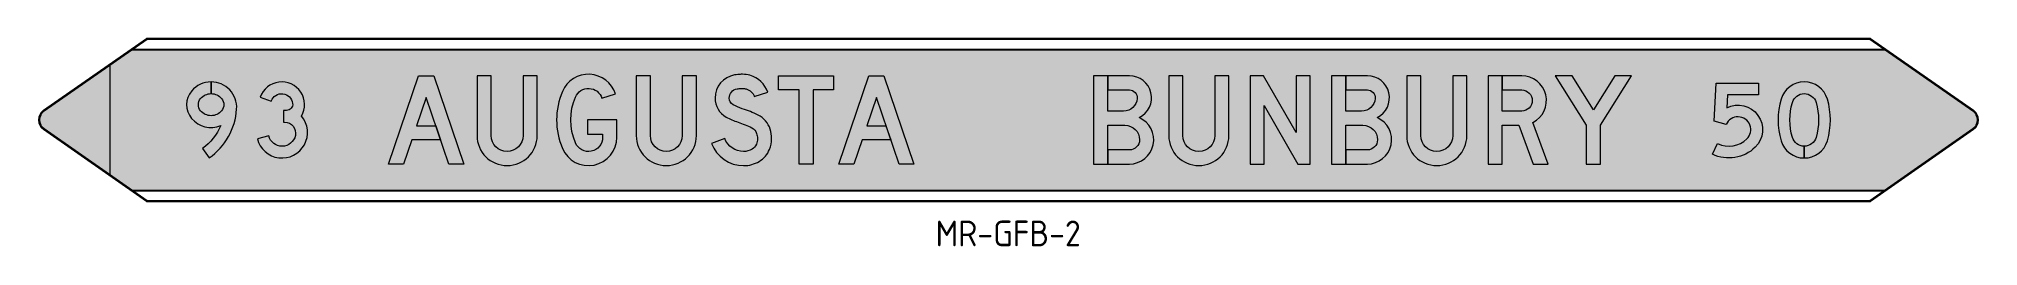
# Model space of a CAD drawing. Header units: millimetres. Extents: x 1175 to 1438, y 1344 to 1372.
import ezdxf

# ---------------------------------------------------------------- set-up
doc = ezdxf.new("R2010")
doc.units = ezdxf.units.MM
for name, color, linetype in [('DIM', 1, 'Continuous'), ('L18', 4, 'Continuous'), ('L25', 1, 'Continuous'), ('L35', 3, 'Continuous'), ('WHITE LAYER', 255, 'Continuous')]:
    doc.layers.add(name, color=color, linetype=linetype)
doc.layers.add('GREEN[MUTCD] LAYER', color=7, linetype='Continuous', lineweight=0, true_color=0x006b54)
doc.layers.add('GSCOLORFILL', color=7, linetype='Continuous', lineweight=0)
doc.styles.add('T35', font='isocp2.shx', dxfattribs={"height": 3.5})

# ---------------------------------------------------------------- blocks, each defined once
blk = doc.blocks.new('*U4')
at = {"layer": 'GSCOLORFILL', "linetype": 'Continuous'}
blk.add_hatch(color=0, dxfattribs=at).paths.add_polyline_path([(38.07640532974528, 124.7951990309553, -0.363752033981449), (38.07640532974549, 158.204800969045, -0.221725213679019), (66.56371406632786, 171.4999986555009), (66.56371406632786, 203.4999474226088, 0.2197187949092502), (13.80536455966111, 179.0610729119329, 0.3656470912870519), (13.55505804327733, 104.2354439921319, 0.3259971386561288), (92.71732052125736, 84.62945607617317, -0.1388664005209614), (42.93095106156903, 22.56741573033706), (61.49138847941499, -3.500000000000071, 0.2247594748439348), (135.8410914335009, 129.4570269996273, 0.4345100538642296), (66.57371406632785, 203.499959015341), (66.57371406632785, 171.4999999999999, -0.2217957446027475), (95.07102280291065, 158.2048009690444, -0.3637520339814445), (95.07102280291046, 124.7951990309552, -0.4665422673365631)])
at = {"layer": 'GSCOLORFILL', "color": 0}
blk.add_lwpolyline([(66.56371406632786, 171.4999986555009), (66.56371406632786, 203.4999474226088, 0.2197187949092514), (13.80536455966092, 179.0610729119327, 0.3656470912870562), (13.55505804327811, 104.235443992131, 0.3259971386561243), (92.71732052125742, 84.62945607617317, -0.1388664005209614), (42.93095106156903, 22.56741573033705), (61.49138847941498, -3.500000000000057, 0.2247594748439347), (135.8410914335009, 129.4570269996273, 0.4345100538642298), (66.57371406632785, 203.499959015341), (66.57371406632785, 171.4999999999999, -0.2217957446027463), (95.07102280291053, 158.2048009690445, -0.3637520339814451), (95.07102280291053, 124.7951990309552, -0.4665422673365624), (38.0764053297454, 124.7951990309551, -0.3637520339814494), (38.0764053297454, 158.2048009690449, -0.22172521367902)], format="xyb", close=True, dxfattribs=at)
blk = doc.blocks.new('*U5')
at = {"layer": 'GSCOLORFILL', "linetype": 'Continuous'}
blk.add_hatch(color=0, dxfattribs=at).paths.add_polyline_path([(95.79962670033456, 144.9615384615385, -0.4485045702622515), (78.91317157014498, 126), (71, 126), (71, 93.99999999999999), (73.83739716558867, 93.99999999999999, -0.4789782292996527), (103.1405278752544, 57.57142857142847, -0.7939952381590571), (31.07246376811594, 56.65623720882009), (-1.4210854715202e-14, 49.0075774975294, 1.26375407277008), (119.5372224483554, 110.230752926952, 1.10071909918533), (7.487180891705464, 162), (37.68734559276072, 151.4193548387097, -0.7959080068499678)])
at = {"layer": 'GSCOLORFILL', "color": 0}
blk.add_lwpolyline([(103.1405278752544, 57.57142857142849, -0.7939952381590584), (31.07246376811594, 56.65623720882009), (0, 49.0075774975294, 1.26375407277008), (119.5372224483554, 110.230752926952, 1.100719099185328), (7.487180891705464, 162), (37.68734559276072, 151.4193548387097, -0.7959080068499682), (95.79962670033456, 144.9615384615385, -0.4485045702622509), (78.91317157014498, 126), (71, 126), (71, 93.99999999999999), (73.83739716558864, 93.99999999999999, -0.4789782292996527)], format="xyb", close=True, dxfattribs=at)
blk = doc.blocks.new('*U3')
at = {"layer": 'GSCOLORFILL', "color": 7}
for name, p, xscale, yscale, zscale in [('*U4', (0, 0), 0.4999999999999992, 0.4999999999999992, 0.4999999999999992), ('*U5', (96, 0), 0.5, 0.5, 0.5)]:
    blk.add_blockref(name, p, dxfattribs=dict(at, xscale=xscale, yscale=yscale, zscale=zscale))
blk = doc.blocks.new('*U2')
at = {"layer": 'GSCOLORFILL'}
blk.add_blockref('*U3', (0, 0), dxfattribs=at)
blk = doc.blocks.new('*U8')
at = {"layer": 'GSCOLORFILL', "linetype": 'Continuous'}
blk.add_hatch(color=0, dxfattribs=at).paths.add_polyline_path([(0, 0), (68, 200), (102, 200), (170, 0), (136.2009704281322, 0), (85, 150.5910894945062), (63.37275643622598, 86.9815496010532), (106.6166813670329, 86.9815496010532), (117.4966813670329, 54.9815496010532), (52.49275643622593, 54.9815496010532), (33.79902957186789, 0)])
at = {"layer": 'GSCOLORFILL', "color": 0}
blk.add_lwpolyline([(0, 0), (68, 200), (102, 200), (170, 0), (136.2009704281322, 0), (85, 150.5910894945062), (63.37275643622598, 86.9815496010532), (106.6166813670329, 86.9815496010532), (117.4966813670329, 54.9815496010532), (52.49275643622593, 54.9815496010532), (33.79902957186789, 0)], close=True, dxfattribs=at)
blk = doc.blocks.new('*U9')
at = {"layer": 'GSCOLORFILL', "linetype": 'Continuous'}
blk.add_hatch(color=0, dxfattribs=at).paths.add_polyline_path([(32, 200), (0, 200), (0, 64.50000000000003, 1), (136, 64.50000000000001), (136, 200), (104, 200), (104, 64.5, -1), (32, 64.5)])
at = {"layer": 'GSCOLORFILL', "color": 0}
blk.add_lwpolyline([(0, 200), (0, 64.50000000000001, 0.9999999999999999), (136, 64.5), (136, 200), (104, 200), (104, 64.5, -0.9999999999999999), (32, 64.5), (32, 200)], format="xyb", close=True, dxfattribs=at)
blk = doc.blocks.new('*U10')
at = {"layer": 'GSCOLORFILL', "linetype": 'Continuous'}
blk.add_hatch(color=0, dxfattribs=at).paths.add_polyline_path([(102.4784760117693, 149.25), (132.9569520235387, 159, 0.6960666674231567), (13.04355856549179, 164.4025704171156, 0.2025316455696203), (13.04355856549184, 35.59742958288439, 0.8177717737410956), (136, 60.49999999999997), (136, 100), (70, 100), (70, 68.00000000000001), (104, 68.00000000000001), (104, 60.5, -0.8177717737410963), (42.52177928274591, 48.04871479144218, -0.2025316455696203), (42.52177928274591, 151.9512852085578, -0.6960666674231564)])
at = {"layer": 'GSCOLORFILL', "color": 0}
blk.add_lwpolyline([(70, 100), (70, 68.00000000000001), (104, 68.00000000000001), (104, 60.5, -0.8177717737410954), (42.52177928274591, 48.04871479144221, -0.2025316455696203), (42.52177928274591, 151.9512852085578, -0.6960666674231561), (102.4784760117693, 149.25), (132.9569520235387, 159, 0.6960666674231561), (13.04355856549182, 164.4025704171156, 0.2025316455696203), (13.04355856549182, 35.59742958288442, 0.8177717737410954), (136, 60.5), (136, 100)], format="xyb", close=True, dxfattribs=at)
blk = doc.blocks.new('*U11')
at = {"layer": 'GSCOLORFILL', "linetype": 'Continuous'}
blk.add_hatch(color=0, dxfattribs=at).paths.add_polyline_path([(32, 200), (0, 200), (0, 64.50000000000003, 1), (136, 64.50000000000001), (136, 200), (104, 200), (104, 64.5, -1), (32, 64.5)])
at = {"layer": 'GSCOLORFILL', "color": 0}
blk.add_lwpolyline([(0, 200), (0, 64.50000000000001, 0.9999999999999999), (136, 64.5), (136, 200), (104, 200), (104, 64.5, -0.9999999999999999), (32, 64.5), (32, 200)], format="xyb", close=True, dxfattribs=at)
blk = doc.blocks.new('*U12')
at = {"layer": 'GSCOLORFILL'}
h = blk.add_hatch(color=0, dxfattribs=at)
edge = h.paths.add_edge_path()
edge.add_arc((70.1138021978752, 139.8349602439573), 31.66503975604266, 74.46761882983748, 89.99999999999949, ccw=False)
edge.add_arc((71.3696192161812, 144.3533723390851), 26.97535701145702, 18.43416843661788, 74.46761882983628, ccw=False)
edge.add_line((96.96080605563554, 152.8833806652067), (127.3188094182871, 163.002255693254))
edge.add_arc((71.36961921618015, 144.353372339084), 58.97535701145839, 18.43416843661881, 74.46761882983712)
edge.add_arc((70.11380219787513, 139.8349602439579), 63.66503975604209, 74.46761882983806, 90.00000000000007)
edge.add_arc((70.11380219787479, 87.17811100693781), 116.3218889930622, 89.9999999999999, 95.2020845234282)
edge.add_arc((67.43430500120193, 116.6089654807096), 86.76931042057018, 95.20208452342847, 100.0660043927367)
edge.add_arc((61.58281260194143, 149.5723280011554), 53.29061223869736, 100.0660043927364, 179.9999999999999)
edge.add_arc((57.59622376642022, 149.5723280011556), 49.30402340317619, 180.0000000000001, 240.52539161732)
edge.add_arc((102.7723739602681, 229.5035335058325), 141.1184131237858, 240.5253916173195, 252.4229875600029)
edge.add_arc((-5.154268137836397, -111.1985611304835), 216.269439725392, 63.49479254048009, 72.42298756000332, ccw=False)
edge.add_arc((81.8551508929528, 63.27562188433956), 21.3030848362331, 17.092358613638112, 63.49479254048032, ccw=False)
edge.add_arc((63.63858117502647, 57.67413260573686), 40.36141882497336, -3.979039320256561e-13, 17.092358613637316, ccw=False)
edge.add_arc((69.9103151940142, 57.67413260573653), 34.08968480598563, -21.835978028378975, 1.1368683772161603e-13, ccw=False)
edge.add_arc((80.10296240503372, 53.58993848622082), 23.10921583721245, 300.42010376624256, 338.164021971621, ccw=False)
edge.add_arc((72.8177436446915, 65.9973167222282), 37.49731672222823, 270, 300.4201037662423, ccw=False)
edge.add_arc((72.8177436446915, 74.31938926379084), 45.81938926379087, 200.6540005308843, 270, ccw=False)
edge.add_line((29.94328044301864, 58.15780401743604), (-1.13686837721616e-13, 46.87064510517077))
edge.add_arc((72.8177436446915, 74.31938926379081), 77.81938926379084, 200.6540005308842, 269.9999999999999)
edge.add_arc((72.81774364469143, 65.99731672222829), 69.49731672222832, 270, 300.4201037662423)
edge.add_arc((80.10296240503381, 53.58993848622094), 55.10921583721249, 300.4201037662422, 338.1640219716207)
edge.add_arc((69.91031519401427, 57.67413260573646), 66.08968480598561, 338.1640219716209, 360.0000000000001)
edge.add_arc((63.63858117502664, 57.67413260573625), 72.36141882497324, 2.475474397389851e-13, 17.0923586136379)
edge.add_arc((81.85515089295299, 63.27562188433996), 53.30308483623269, 17.09235861363737, 63.49479254047974)
edge.add_arc((-5.154268137833228, -111.1985611304757), 248.2694397253836, 63.49479254047985, 72.42298756000305)
edge.add_arc((102.7723739602719, 229.5035335058409), 109.118413123795, 240.5253916173198, 252.4229875600031, ccw=False)
edge.add_arc((57.59622376642032, 149.5723280011554), 17.30402340317605, 179.9999999999995, 240.52539161731931, ccw=False)
edge.add_arc((61.5828126019415, 149.5723280011556), 21.29061223869724, 100.06600439273649, 180.0000000000001, ccw=False)
edge.add_arc((67.4343050012016, 116.6089654807094), 54.76931042057032, 95.2020845234282, 100.06600439273637, ccw=False)
edge.add_arc((70.11380219787529, 87.17811100693291), 84.32188899306706, 89.99999999999989, 95.2020845234282, ccw=False)
at = {"layer": 'GSCOLORFILL', "color": 0}
blk.add_lwpolyline([(70.11380219787549, 171.5, -0.06787675261042452), (78.59315953967007, 170.3435695505434, -0.2494830365654269), (96.96080605563554, 152.8833806652067), (127.3188094182871, 163.002255693254, 0.2494830365654264), (87.1622135193237, 201.1749061075884, 0.06787675261042452), (70.11380219787503, 203.5, 0.02270227471950201), (59.56703468978424, 203.0208818389779, 0.02122604096759155), (52.26854324855611, 202.0426409332105, 0.3636441175402912), (8.292200363244035, 149.5723280011555, 0.2704077510795036), (33.33678063119186, 106.6495351923277, 0.0519597405227712), (60.15638590907122, 94.97367033413467, -0.03897631886995447), (91.36227347427217, 82.33962051430993, -0.2052815878054308), (102.2173258005502, 69.53687228439209, -0.07471806484743376), (103.9999999999998, 57.67413260573662, -0.09556678149168694), (101.5541485995273, 44.99444737401317, -0.1661941654668835), (91.8039988447623, 33.66202833871628, -0.1335177693873042), (72.81774364469152, 28.49999999999997, -0.3121642975364797), (29.94328044301864, 58.15780401743604), (-1.13686837721616e-13, 46.87064510517077, 0.3121642975364798), (72.8177436446914, -3.500000000000028, 0.1335177693873042), (108.0067626559153, 6.067274401056522, 0.1661941654668837), (131.2582269663246, 33.09202205901265, 0.09556678149168694), (135.9999999999999, 57.67413260573656, 0.07471806484743371), (132.8039568942247, 78.94208351750389, 0.2052815878054319), (105.6432062565885, 110.9762222482267, 0.03897631886995447), (69.81998392899993, 125.4796512773732, -0.05195974052277098), (49.08199018496828, 134.5078979602233, -0.2704077510795024), (40.29220036324426, 149.5723280011556, -0.3636441175402912), (57.86158500182569, 170.5352150791966, -0.02122604096759155), (62.46843668024741, 171.1526866203946, -0.02270227471950201)], format="xyb", close=True, dxfattribs=at)
blk = doc.blocks.new('*U13')
at = {"layer": 'GSCOLORFILL', "linetype": 'Continuous'}
blk.add_hatch(color=0, dxfattribs=at).paths.add_polyline_path([(124, 200), (124, 168), (78, 168), (78, 0), (46, 0), (46, 168), (0, 168), (0, 200)])
at = {"layer": 'GSCOLORFILL', "color": 0}
blk.add_lwpolyline([(124, 200), (124, 168), (78, 168), (78, 0), (46, 0), (46, 168), (0, 168), (0, 200)], close=True, dxfattribs=at)
blk = doc.blocks.new('*U14')
at = {"layer": 'GSCOLORFILL', "linetype": 'Continuous'}
blk.add_hatch(color=0, dxfattribs=at).paths.add_polyline_path([(0, 0), (68, 200), (102, 200), (170, 0), (136.2009704281322, 0), (85, 150.5910894945062), (63.37275643622598, 86.9815496010532), (106.6166813670329, 86.9815496010532), (117.4966813670329, 54.9815496010532), (52.49275643622593, 54.9815496010532), (33.79902957186789, 0)])
at = {"layer": 'GSCOLORFILL', "color": 0}
blk.add_lwpolyline([(0, 0), (68, 200), (102, 200), (170, 0), (136.2009704281322, 0), (85, 150.5910894945062), (63.37275643622598, 86.9815496010532), (106.6166813670329, 86.9815496010532), (117.4966813670329, 54.9815496010532), (52.49275643622593, 54.9815496010532), (33.79902957186789, 0)], close=True, dxfattribs=at)
blk = doc.blocks.new('*U7')
at = {"layer": 'GSCOLORFILL', "color": 7}
for name, p, xscale, yscale, zscale in [('*U8', (0, 0), 0.5999999999999999, 0.5999999999999999, 0.5999999999999999), ('*U9', (120, 0), 0.6, 0.6, 0.6), ('*U10', (228, 0), 0.6, 0.6, 0.6), ('*U11', (336, 0), 0.6, 0.6, 0.6), ('*U12', (438, 0), 0.6, 0.6, 0.6), ('*U13', (529.2, 0), 0.6, 0.6, 0.6), ('*U14', (610.8000000000001, 0), 0.6, 0.6, 0.6)]:
    blk.add_blockref(name, p, dxfattribs=dict(at, xscale=xscale, yscale=yscale, zscale=zscale))
blk = doc.blocks.new('*U6')
at = {"layer": 'GSCOLORFILL'}
blk.add_blockref('*U7', (0, 0), dxfattribs=at)
blk = doc.blocks.new('*U17')
at = {"layer": 'GSCOLORFILL', "linetype": 'Continuous'}
blk.add_hatch(color=0, dxfattribs=at).paths.add_polyline_path([(125, 168), (125, 200), (9.999999999999993, 199.9999999999999), (4.999999999999993, 96.99999999999996), (37.14485912760703, 87.99999999999997, -1.203547563418727), (93.49489742783173, 48.49999999999993, -0.3166660884940702), (13.96238512068027, 35.51474449779084), (7.105427357601002e-15, 6.721484839638094, 0.3166660884940699), (115.8902322189921, 25.64285714285694, 0.8569226158588216), (38.80019576012944, 133.3077906620324), (40.48428359206963, 168)])
at = {"layer": 'GSCOLORFILL', "color": 0}
blk.add_lwpolyline([(13.96238512068027, 35.51474449779082, 0.3166660884940702), (93.49489742783175, 48.49999999999994, 1.203547563418726), (37.14485912760705, 87.99999999999997), (5, 96.99999999999997), (10, 199.9999999999999), (125, 200), (125, 168), (40.48428359206963, 168), (38.80019576012944, 133.3077906620324, -0.8569226158588199), (115.8902322189922, 25.64285714285705, -0.3166660884940702), (0, 6.721484839638066)], format="xyb", close=True, dxfattribs=at)
blk = doc.blocks.new('*U18')
at = {"layer": 'GSCOLORFILL', "linetype": 'Continuous'}
blk.add_hatch(color=0, dxfattribs=at).paths.add_polyline_path([(103.1627060194774, 147.4403013110111, -0.1441241685144124), (103.1627060194774, 52.55969868898882, -0.3325609583701591), (71.00999999999999, 28.50000149132637), (71.00999999999999, -3.499999236958075, 0.3326014003804789), (133.8603643089016, 43.52345082022484, 0.1441241685144123), (133.8603643089016, 156.4765491797751, 0.7480620155038771), (8.139635691098391, 156.4765491797751, 0.1441241685144123), (8.13963569109842, 43.52345082022481, 0.3326437735382905), (71, -3.5), (71, 28.49999999999997, -0.3326437735382907), (38.83729398052262, 52.55969868898882, -0.1441241685144125), (38.83729398052265, 147.4403013110112, -0.7480620155038773)])
at = {"layer": 'GSCOLORFILL', "color": 0}
blk.add_lwpolyline([(71, 28.49999999999998, -0.3326437735382907), (38.83729398052265, 52.55969868898885, -0.1441241685144124), (38.83729398052265, 147.4403013110111, -0.7480620155038762), (103.1627060194774, 147.4403013110111, -0.1441241685144126), (103.1627060194774, 52.55969868898882, -0.3325609583701591), (71.00999999999999, 28.50000149132637), (71.00999999999999, -3.499999236958104, 0.3326014003804788), (133.8603643089016, 43.52345082022479, 0.1441241685144125), (133.8603643089016, 156.4765491797751, 0.7480620155038759), (8.13963569109842, 156.4765491797751, 0.1441241685144123), (8.13963569109842, 43.52345082022484, 0.3326437735382906), (71, -3.5)], format="xyb", close=True, dxfattribs=at)
blk = doc.blocks.new('*U16')
at = {"layer": 'GSCOLORFILL', "color": 7}
for name, p, xscale, yscale, zscale in [('*U17', (0, 0), 0.5000000000000002, 0.5000000000000002, 0.5000000000000002), ('*U18', (89, 0), 0.5, 0.5, 0.5)]:
    blk.add_blockref(name, p, dxfattribs=dict(at, xscale=xscale, yscale=yscale, zscale=zscale))
blk = doc.blocks.new('*U15')
at = {"layer": 'GSCOLORFILL'}
blk.add_blockref('*U16', (-160, 0), dxfattribs=at)
blk = doc.blocks.new('*U21')
at = {"layer": 'GSCOLORFILL', "linetype": 'Continuous'}
blk.add_hatch(color=0, dxfattribs=at).paths.add_polyline_path([(32.00999999999999, 200), (32.00999999999998, 168), (80.99999999999999, 168, -0.4369501879659421), (98.94666654943711, 148.6153846153846, -0.3918366946533312), (68.03851860318423, 120), (32, 120), (32, 200), (0, 200), (0, 0), (32, 0), (32, 88), (70.99999999999999, 88.00000000000001, -0.4142135623730951), (104, 55, -0.4142135623730952), (81.00000000000001, 32), (32.00999999999999, 32), (32.00999999999999, 0), (80.99999999999997, 0, 0.8101203806570798), (103.3296878269435, 105.2631578947368, 0.7917000734326471), (80.99999999999994, 200)])
at = {"layer": 'GSCOLORFILL', "color": 0}
blk.add_lwpolyline([(32, 87.99999999999999), (71, 88, -0.4142135623730948), (104, 55.00000000000001, -0.4142135623730953), (81, 31.99999999999999), (32.00999999999999, 32), (32.00999999999999, -2.807959626133432e-15), (81, -7.105427357601002e-15, 0.8101203806570794), (103.3296878269435, 105.2631578947368, 0.7917000734326467), (81, 200), (32.00999999999999, 200), (32.00999999999999, 168), (81, 168, -0.4369501879659418), (98.94666654943711, 148.6153846153846, -0.3918366946533313), (68.03851860318423, 120), (32, 120), (32, 200), (0, 200), (0, 0), (32, -2.807082412879408e-15)], format="xyb", close=True, dxfattribs=at)
blk = doc.blocks.new('*U22')
at = {"layer": 'GSCOLORFILL', "linetype": 'Continuous'}
blk.add_hatch(color=0, dxfattribs=at).paths.add_polyline_path([(32, 200), (0, 200), (0, 64.50000000000003, 1), (136, 64.50000000000001), (136, 200), (104, 200), (104, 64.5, -1), (32, 64.5)])
at = {"layer": 'GSCOLORFILL', "color": 0}
blk.add_lwpolyline([(0, 200), (0, 64.50000000000001, 0.9999999999999999), (136, 64.5), (136, 200), (104, 200), (104, 64.5, -0.9999999999999999), (32, 64.5), (32, 200)], format="xyb", close=True, dxfattribs=at)
blk = doc.blocks.new('*U23')
at = {"layer": 'GSCOLORFILL', "linetype": 'Continuous'}
blk.add_hatch(color=0, dxfattribs=at).paths.add_polyline_path([(104, 71.49806198638845), (30.57032113507904, 200), (0, 200), (0, 1.4210854715202e-14), (32, 0), (32, 133), (108, 0), (136, 0), (136, 200), (104, 200)])
at = {"layer": 'GSCOLORFILL', "color": 0}
blk.add_lwpolyline([(136, 0), (136, 200), (104, 200), (104, 71.49806198638845), (30.57032113507904, 200), (0, 200), (0, 0), (32, 0), (32, 133), (108, 0)], close=True, dxfattribs=at)
blk = doc.blocks.new('*U24')
at = {"layer": 'GSCOLORFILL', "linetype": 'Continuous'}
blk.add_hatch(color=0, dxfattribs=at).paths.add_polyline_path([(32.00999999999999, 200), (32.00999999999998, 168), (80.99999999999999, 168, -0.4369501879659421), (98.94666654943711, 148.6153846153846, -0.3918366946533312), (68.03851860318423, 120), (32, 120), (32, 200), (0, 200), (0, 0), (32, 0), (32, 88), (70.99999999999999, 88.00000000000001, -0.4142135623730951), (104, 55, -0.4142135623730952), (81.00000000000001, 32), (32.00999999999999, 32), (32.00999999999999, 0), (80.99999999999997, 0, 0.8101203806570798), (103.3296878269435, 105.2631578947368, 0.7917000734326471), (80.99999999999994, 200)])
at = {"layer": 'GSCOLORFILL', "color": 0}
blk.add_lwpolyline([(32, 87.99999999999999), (71, 88, -0.4142135623730948), (104, 55.00000000000001, -0.4142135623730953), (81, 31.99999999999999), (32.00999999999999, 32), (32.00999999999999, -2.807959626133432e-15), (81, -7.105427357601002e-15, 0.8101203806570794), (103.3296878269435, 105.2631578947368, 0.7917000734326467), (81, 200), (32.00999999999999, 200), (32.00999999999999, 168), (81, 168, -0.4369501879659418), (98.94666654943711, 148.6153846153846, -0.3918366946533313), (68.03851860318423, 120), (32, 120), (32, 200), (0, 200), (0, 0), (32, -2.807082412879408e-15)], format="xyb", close=True, dxfattribs=at)
blk = doc.blocks.new('*U25')
at = {"layer": 'GSCOLORFILL', "linetype": 'Continuous'}
blk.add_hatch(color=0, dxfattribs=at).paths.add_polyline_path([(32, 200), (0, 200), (0, 64.50000000000003, 1), (136, 64.50000000000001), (136, 200), (104, 200), (104, 64.5, -1), (32, 64.5)])
at = {"layer": 'GSCOLORFILL', "color": 0}
blk.add_lwpolyline([(0, 200), (0, 64.50000000000001, 0.9999999999999999), (136, 64.5), (136, 200), (104, 200), (104, 64.5, -0.9999999999999999), (32, 64.5), (32, 200)], format="xyb", close=True, dxfattribs=at)
blk = doc.blocks.new('*U26')
at = {"layer": 'GSCOLORFILL'}
h = blk.add_hatch(color=0, dxfattribs=at)
edge = h.paths.add_edge_path()
edge.add_line((32.005, 200.0000000000001), (32.005, 168))
edge.add_line((32.005, 168), (75.95926078043158, 168))
edge.add_arc((75.95926078043156, 144), 24, -90, 90, ccw=False)
edge.add_line((75.95926078043158, 120), (32, 120))
edge.add_line((32, 120), (32, 200.0000000000001))
edge.add_line((32, 200.0000000000001), (0, 200.0000000000001))
edge.add_line((0, 200.0000000000001), (0, 0))
edge.add_line((0, 0), (32, 0))
edge.add_line((32, 0), (32, 87.99999999999999))
edge.add_line((32, 87.99999999999999), (69.56177767763825, 87.99999999999989))
edge.add_line((69.56177767763825, 87.99999999999989), (101.9068749928872, -1.13686837721616e-13))
edge.add_line((101.9068749928872, -1.13686837721616e-13), (136.0000005012898, 0))
edge.add_line((136.0000005012898, 0), (101.4069289715749, 94.11597266024452))
edge.add_arc((75.95926078043153, 144), 56.00000000000001, 297.0277924266878, 449.9999999999999)
edge.add_line((75.95926078043158, 200), (32.005, 200.0000000000001))
at = {"layer": 'GSCOLORFILL', "color": 0}
blk.add_lwpolyline([(32.005, 200.0000000000001), (32.005, 168), (75.95926078043158, 168, -0.9999999999999997), (75.95926078043158, 120), (32, 120), (32, 200.0000000000001), (0, 200.0000000000001), (0, 0), (32, 0), (32, 87.99999999999999), (69.56177767763825, 87.99999999999989), (101.9068749928872, -1.13686837721616e-13), (136.0000005012898, 0), (101.4069289715749, 94.11597266024452, 0.7881398215037695), (75.95926078043158, 200)], format="xyb", close=True, dxfattribs=at)
blk = doc.blocks.new('*U27')
at = {"layer": 'GSCOLORFILL', "linetype": 'Continuous'}
blk.add_hatch(color=0, dxfattribs=at).paths.add_polyline_path([(86, 122.7774792451623), (37.73592452822641, 200), (-1.4210854715202e-14, 200), (70, 87.99999999999996), (70, 0), (102, 0), (102, 87.99999999999997), (172, 200), (134.2640754717736, 200)])
at = {"layer": 'GSCOLORFILL', "color": 0}
blk.add_lwpolyline([(70, 0), (102, 0), (102, 87.99999999999997), (172, 200), (134.2640754717736, 200), (86, 122.7774792451623), (37.73592452822641, 200), (0, 200), (70, 87.99999999999997)], close=True, dxfattribs=at)
blk = doc.blocks.new('*U20')
at = {"layer": 'GSCOLORFILL', "color": 7}
for name, p, xscale, yscale, zscale in [('*U21', (0, 0), 0.6000000000000001, 0.6000000000000001, 0.6000000000000001), ('*U22', (102, 0), 0.6, 0.6, 0.6), ('*U23', (212.4, 0), 0.6000000000000001, 0.6000000000000001, 0.6000000000000001), ('*U24', (322.8, 0), 0.6000000000000002, 0.6000000000000002, 0.6000000000000002), ('*U25', (424.8, 0), 0.6, 0.6, 0.6), ('*U26', (535.1999999999999, 0), 0.5999999977884272, 0.6, 0.5999999977884272), ('*U27', (626.4, 0), 0.6, 0.6, 0.6)]:
    blk.add_blockref(name, p, dxfattribs=dict(at, xscale=xscale, yscale=yscale, zscale=zscale))
blk = doc.blocks.new('*U19')
at = {"layer": 'GSCOLORFILL'}
blk.add_blockref('*U20', (-729.6, 0), dxfattribs=at)

msp = doc.modelspace()

# ---------------------------------------------------------------- hatches: boundary and pattern name
at = {"layer": 'GSCOLORFILL', "true_color": 0x006b54, "transparency": 33554687}
h = msp.add_hatch(color=126, dxfattribs=at)
edge = h.paths.add_edge_path()
edge.add_line((1425.084946765756, 1351.884958554404), (1428.194042836954, 1353.933414745334))
edge.add_line((1428.194042836954, 1353.933414745334), (1428.194042836954, 1368.936502363476))
edge.add_line((1428.194042836954, 1368.936502363476), (1425.18845240004, 1371.027433766546))
edge.add_line((1425.18845240004, 1371.027433766546), (1187.445559423598, 1370.984958554404))
edge.add_line((1187.445559423598, 1370.984958554404), (1175.431822827409, 1362.663686620838))
edge.add_arc((1176.292187481936, 1361.434958554405), 1.50000000000001, 125, 235)
edge.add_line((1175.431822827409, 1360.206230487971), (1187.446988572218, 1351.884958554404))
edge.add_line((1187.446988572218, 1351.884958554404), (1425.084946765756, 1351.884958554404))
at = {"layer": 'WHITE LAYER'}
h = msp.add_hatch(color=256, dxfattribs=at)
h.dxf.hatch_style = 1
edge = h.paths.add_edge_path()
edge.add_line((1184.386645362667, 1353.935996245453), (1175.431822827409, 1360.206230487971))
edge.add_arc((1176.292187481936, 1361.434958554405), 1.500000000000018, 125, 235, ccw=False)
edge.add_line((1175.431822827409, 1362.663686620838), (1184.386645362667, 1368.933920863356))
edge.add_line((1184.386645362667, 1368.933920863356), (1184.386645362667, 1353.935996245453))
h = msp.add_hatch(color=256, dxfattribs=at)
h.dxf.hatch_style = 1
edge = h.paths.add_edge_path()
edge.add_line((1428.197729601204, 1353.935996245453), (1437.152552136462, 1360.206230487971))
edge.add_arc((1436.292187481936, 1361.434958554405), 1.500000000000014, 305, 415)
edge.add_line((1437.152552136462, 1362.663686620838), (1428.197729601204, 1368.933920863356))
edge.add_line((1428.197729601204, 1368.933920863356), (1428.197729601204, 1353.935996245453))

# ---------------------------------------------------------------- linework, layer by layer
at = {"layer": 'GREEN[MUTCD] LAYER'}
msp.add_lwpolyline([(1184.386645362667, 1353.935996245453), (1175.431822827409, 1360.206230487971, -0.5205670505517478), (1175.431822827409, 1362.663686620838), (1184.386645362667, 1368.933920863356)], format="xyb", close=True, dxfattribs=at)
at = {"layer": 'L18'}
for p, q in [((1187.244423352554, 1371.034958554405), (1425.197136810644, 1371.034958554405)), ((1187.387238153229, 1351.834958554404), (1425.197136810643, 1351.834958554404))]:
    msp.add_line(p, q, dxfattribs=at)
at = {"layer": 'L25'}
msp.add_lwpolyline([(1423.197729601204, 1350.434958554405), (1437.152552136462, 1360.206230487971, 0.5205670505517462), (1437.152552136462, 1362.663686620838), (1423.197729601204, 1372.434958554405), (1189.386645362667, 1372.434958554405), (1175.431822827409, 1362.663686620838, 0.5205670505517462), (1175.431822827409, 1360.206230487971), (1189.386645362667, 1350.434958554405), (1423.197729601204, 1350.434958554405)], format="xyb", dxfattribs=at)
at = {"layer": 'L35'}
msp.add_lwpolyline([(1423.213494540648, 1350.384958554405), (1437.18123095828, 1360.165272885757, 0.520567050551739), (1437.18123095828, 1362.704644223053), (1423.213494540648, 1372.484958554405), (1189.370880423224, 1372.484958554405), (1175.403144005592, 1362.704644223053, 0.5205670505517387), (1175.403144005592, 1360.165272885757), (1189.370880423224, 1350.384958554405)], format="xyb", close=True, dxfattribs=at)

# ---------------------------------------------------------------- block references
at = {"layer": 'GSCOLORFILL', "xscale": 0.1, "yscale": 0.1, "zscale": 0.1}
for name, p in [('*U2', (1194.792187481936, 1356.434958554405)), ('*U6', (1222.192187481936, 1355.434958554405)), ('*U19', (1390.792187481936, 1355.434958554405)), ('*U15', (1417.792187481936, 1356.434958554405))]:
    msp.add_blockref(name, p, dxfattribs=at)

# ---------------------------------------------------------------- texts
at = {"layer": 'DIM', "color": 3, "insert": (1306.246144446135, 1347.749958554405), "char_height": 3.5, "width": 44.27314953198902, "attachment_point": 2, "style": 'T35'}
msp.add_mtext('MR-GFB-2', dxfattribs=at)

doc.saveas('drawing.dxf')
